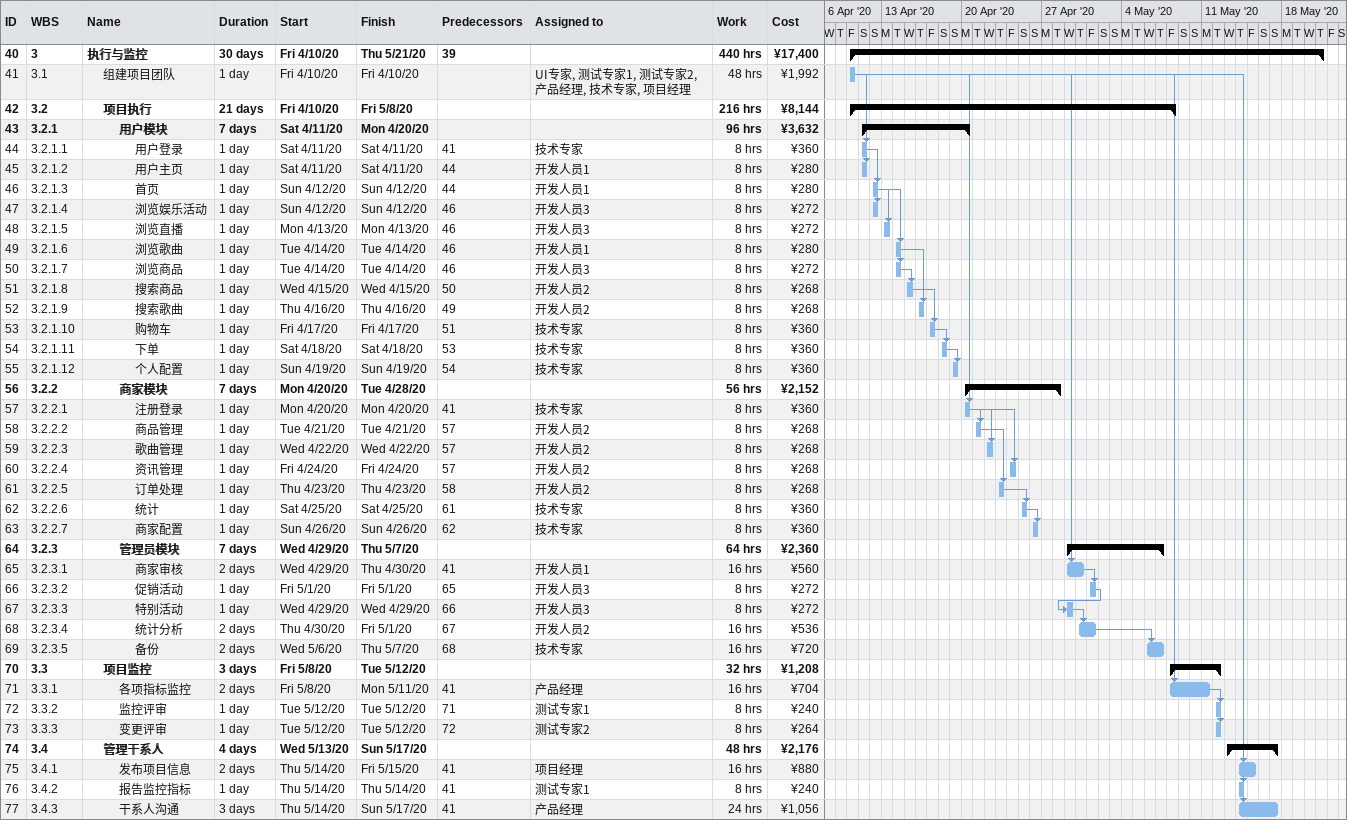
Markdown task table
| ID | WBS | Task | Duration | Start | Finish | Predecessors | Resources | Work (h) | Cost (¥) |
|---|---|---|---|---|---|---|---|---|---|
| 40 | 3 | **执行与监控** | 30d | 2020-04-10 | 2020-05-21 | 39 |  | 440 | 17400 |
| 41 | 3.1 | 组建项目团队 | 1d | 2020-04-10 | 2020-04-10 |  | UI专家, 测试专家1, 测试专家2, 产品经理, 技术专家, 项目经理 | 48 | 1992 |
| 42 | 3.2 | **项目执行** | 21d | 2020-04-10 | 2020-05-08 |  |  | 216 | 8144 |
| 43 | 3.2.1 | **用户模块** | 7d | 2020-04-11 | 2020-04-20 |  |  | 96 | 3632 |
| 44 | 3.2.1.1 | 用户登录 | 1d | 2020-04-11 | 2020-04-11 | 41 | 技术专家 | 8 | 360 |
| 45 | 3.2.1.2 | 用户主页 | 1d | 2020-04-11 | 2020-04-11 | 44 | 开发人员1 | 8 | 280 |
| 46 | 3.2.1.3 | 首页 | 1d | 2020-04-12 | 2020-04-12 | 44 | 开发人员1 | 8 | 280 |
| 47 | 3.2.1.4 | 浏览娱乐活动 | 1d | 2020-04-12 | 2020-04-12 | 46 | 开发人员3 | 8 | 272 |
| 48 | 3.2.1.5 | 浏览直播 | 1d | 2020-04-13 | 2020-04-13 | 46 | 开发人员3 | 8 | 272 |
| 49 | 3.2.1.6 | 浏览歌曲 | 1d | 2020-04-14 | 2020-04-14 | 46 | 开发人员1 | 8 | 280 |
| 50 | 3.2.1.7 | 浏览商品 | 1d | 2020-04-14 | 2020-04-14 | 46 | 开发人员3 | 8 | 272 |
| 51 | 3.2.1.8 | 搜索商品 | 1d | 2020-04-15 | 2020-04-15 | 50 | 开发人员2 | 8 | 268 |
| 52 | 3.2.1.9 | 搜索歌曲 | 1d | 2020-04-16 | 2020-04-16 | 49 | 开发人员2 | 8 | 268 |
| 53 | 3.2.1.10 | 购物车 | 1d | 2020-04-17 | 2020-04-17 | 51 | 技术专家 | 8 | 360 |
| 54 | 3.2.1.11 | 下单 | 1d | 2020-04-18 | 2020-04-18 | 53 | 技术专家 | 8 | 360 |
| 55 | 3.2.1.12 | 个人配置 | 1d | 2020-04-19 | 2020-04-19 | 54 | 技术专家 | 8 | 360 |
| 56 | 3.2.2 | **商家模块** | 7d | 2020-04-20 | 2020-04-28 |  |  | 56 | 2152 |
| 57 | 3.2.2.1 | 注册登录 | 1d | 2020-04-20 | 2020-04-20 | 41 | 技术专家 | 8 | 360 |
| 58 | 3.2.2.2 | 商品管理 | 1d | 2020-04-21 | 2020-04-21 | 57 | 开发人员2 | 8 | 268 |
| 59 | 3.2.2.3 | 歌曲管理 | 1d | 2020-04-22 | 2020-04-22 | 57 | 开发人员2 | 8 | 268 |
| 60 | 3.2.2.4 | 资讯管理 | 1d | 2020-04-24 | 2020-04-24 | 57 | 开发人员2 | 8 | 268 |
| 61 | 3.2.2.5 | 订单处理 | 1d | 2020-04-23 | 2020-04-23 | 58 | 开发人员2 | 8 | 268 |
| 62 | 3.2.2.6 | 统计 | 1d | 2020-04-25 | 2020-04-25 | 61 | 技术专家 | 8 | 360 |
| 63 | 3.2.2.7 | 商家配置 | 1d | 2020-04-26 | 2020-04-26 | 62 | 技术专家 | 8 | 360 |
| 64 | 3.2.3 | **管理员模块** | 7d | 2020-04-29 | 2020-05-07 |  |  | 64 | 2360 |
| 65 | 3.2.3.1 | 商家审核 | 2d | 2020-04-29 | 2020-04-30 | 41 | 开发人员1 | 16 | 560 |
| 66 | 3.2.3.2 | 促销活动 | 1d | 2020-05-01 | 2020-05-01 | 65 | 开发人员3 | 8 | 272 |
| 67 | 3.2.3.3 | 特别活动 | 1d | 2020-04-29 | 2020-04-29 | 66 | 开发人员3 | 8 | 272 |
| 68 | 3.2.3.4 | 统计分析 | 2d | 2020-04-30 | 2020-05-01 | 67 | 开发人员2 | 16 | 536 |
| 69 | 3.2.3.5 | 备份 | 2d | 2020-05-06 | 2020-05-07 | 68 | 技术专家 | 16 | 720 |
| 70 | 3.3 | **项目监控** | 3d | 2020-05-08 | 2020-05-12 |  |  | 32 | 1208 |
| 71 | 3.3.1 | 各项指标监控 | 2d | 2020-05-08 | 2020-05-11 | 41 | 产品经理 | 16 | 704 |
| 72 | 3.3.2 | 监控评审 | 1d | 2020-05-12 | 2020-05-12 | 71 | 测试专家1 | 8 | 240 |
| 73 | 3.3.3 | 变更评审 | 1d | 2020-05-12 | 2020-05-12 | 72 | 测试专家2 | 8 | 264 |
| 74 | 3.4 | **管理干系人** | 4d | 2020-05-13 | 2020-05-17 |  |  | 48 | 2176 |
| 75 | 3.4.1 | 发布项目信息 | 2d | 2020-05-14 | 2020-05-15 | 41 | 项目经理 | 16 | 880 |
| 76 | 3.4.2 | 报告监控指标 | 1d | 2020-05-14 | 2020-05-14 | 41 | 测试专家1 | 8 | 240 |
| 77 | 3.4.3 | 干系人沟通 | 3d | 2020-05-14 | 2020-05-17 | 41 | 产品经理 | 24 | 1056 |
